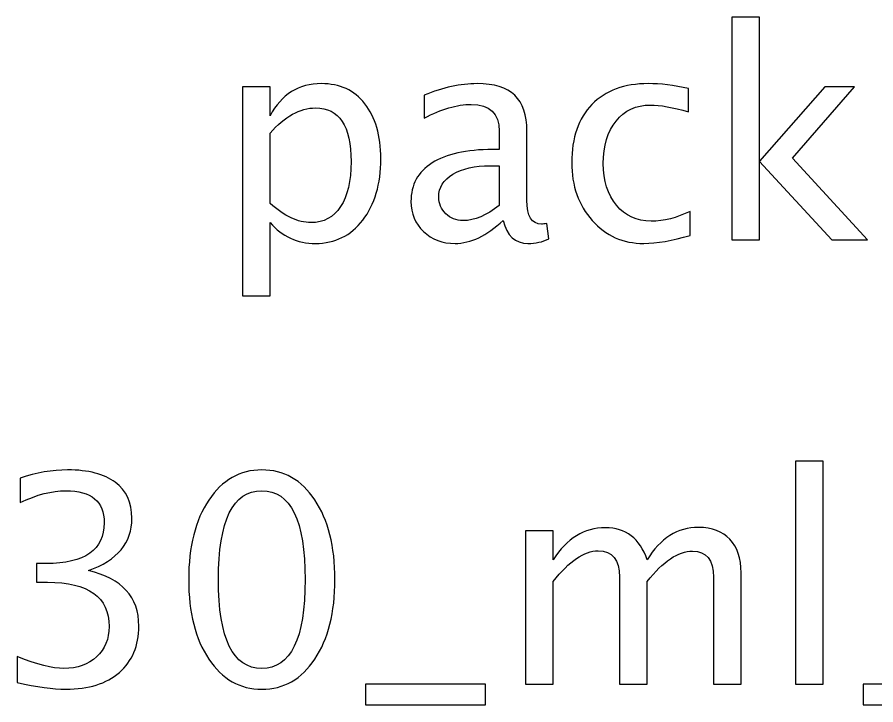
# Model space of a CAD drawing. Header units: centimetres. Extents: x -12.4 to 12.1, y -13.2 to 14.1.
# Drawn here: x -12.359 to -8.586, y 11.127 to 14.15 of the extents above; entities that cross this region are included whole.
import ezdxf

# ---------------------------------------------------------------- set-up
doc = ezdxf.new("R2010")
doc.units = ezdxf.units.CM
doc.header["$MEASUREMENT"] = 0
doc.layers.add('Layer 1', color=7, linetype='Continuous')

msp = doc.modelspace()

# ---------------------------------------------------------------- linework, layer by layer
at = {"layer": 'Layer 1'}
for points, knots in [([(-9.21841, 13.17044), (-9.21841, 13.17044), (-9.21841, 14.14961), (-9.21841, 14.14961), (-9.21841, 14.14961), (-9.21841, 14.14961), (-9.09649, 14.14961), (-9.09649, 14.14961), (-9.09649, 14.14961), (-9.09649, 14.14961), (-9.09649, 13.51694), (-9.09649, 13.51694), (-9.09649, 13.51694), (-9.09649, 13.51694), (-8.81074, 13.84354), (-8.81074, 13.84354), (-8.81074, 13.84354), (-8.81074, 13.84354), (-8.67908, 13.84354), (-8.67908, 13.84354), (-8.67908, 13.84354), (-8.67908, 13.84354), (-8.95213, 13.52943), (-8.95213, 13.52943), (-8.95213, 13.52943), (-8.95213, 13.52943), (-8.62193, 13.17044), (-8.62193, 13.17044), (-8.62193, 13.17044), (-8.62193, 13.17044), (-8.77899, 13.17044), (-8.77899, 13.17044), (-8.77899, 13.17044), (-8.77899, 13.17044), (-9.09649, 13.51567), (-9.09649, 13.51567), (-9.09649, 13.51567), (-9.09649, 13.51567), (-9.09649, 13.17044), (-9.09649, 13.17044), (-9.09649, 13.17044), (-9.09649, 13.17044), (-9.21841, 13.17044), (-9.21841, 13.17044)], [0, 0, 0, 0, 0.0833333, 0.0833333, 0.0833333, 0.0833333, 0.1666667, 0.1666667, 0.1666667, 0.1666667, 0.25, 0.25, 0.25, 0.25, 0.3333333, 0.3333333, 0.3333333, 0.3333333, 0.4166667, 0.4166667, 0.4166667, 0.4166667, 0.5, 0.5, 0.5, 0.5, 0.5833333, 0.5833333, 0.5833333, 0.5833333, 0.6666667, 0.6666667, 0.6666667, 0.6666667, 0.75, 0.75, 0.75, 0.75, 0.8333333, 0.8333333, 0.8333333, 0.8333333, 1, 1, 1, 1]), ([(-11.36936, 12.92533), (-11.36936, 12.92533), (-11.36936, 13.84354), (-11.36936, 13.84354), (-11.36936, 13.84354), (-11.36936, 13.84354), (-11.24744, 13.84354), (-11.24744, 13.84354), (-11.24744, 13.84354), (-11.24744, 13.84354), (-11.24744, 13.71633), (-11.24744, 13.71633), (-11.24744, 13.71633), (-11.19749, 13.81052), (-11.12234, 13.85751), (-11.02223, 13.85751), (-11.02223, 13.85751), (-10.94116, 13.85751), (-10.87745, 13.82809), (-10.83088, 13.76903), (-10.83088, 13.76903), (-10.78431, 13.70998), (-10.76103, 13.62933), (-10.76103, 13.5271), (-10.76103, 13.5271), (-10.76103, 13.41576), (-10.78749, 13.3258), (-10.84019, 13.25765), (-10.84019, 13.25765), (-10.8929, 13.18928), (-10.96232, 13.1552), (-11.04826, 13.1552), (-11.04826, 13.1552), (-11.12806, 13.1552), (-11.19452, 13.18568), (-11.24744, 13.24685), (-11.24744, 13.24685), (-11.24744, 13.24685), (-11.24744, 12.92533), (-11.24744, 12.92533), (-11.24744, 12.92533), (-11.24744, 12.92533), (-11.36936, 12.92533), (-11.36936, 12.92533)], [0, 0, 0, 0, 0.0833333, 0.0833333, 0.0833333, 0.0833333, 0.1666667, 0.1666667, 0.1666667, 0.1666667, 0.25, 0.25, 0.25, 0.25, 0.3333333, 0.3333333, 0.3333333, 0.3333333, 0.4166667, 0.4166667, 0.4166667, 0.4166667, 0.5, 0.5, 0.5, 0.5, 0.5833333, 0.5833333, 0.5833333, 0.5833333, 0.6666667, 0.6666667, 0.6666667, 0.6666667, 0.75, 0.75, 0.75, 0.75, 0.8333333, 0.8333333, 0.8333333, 0.8333333, 1, 1, 1, 1]), ([(-10.22319, 13.25617), (-10.29642, 13.18886), (-10.36691, 13.1552), (-10.43464, 13.1552), (-10.43464, 13.1552), (-10.49031, 13.1552), (-10.53667, 13.17256), (-10.57328, 13.20748), (-10.57328, 13.20748), (-10.61011, 13.24241), (-10.62853, 13.28643), (-10.62853, 13.33956), (-10.62853, 13.33956), (-10.62853, 13.41301), (-10.59763, 13.46953), (-10.53582, 13.5089), (-10.53582, 13.5089), (-10.47401, 13.54827), (-10.38532, 13.56795), (-10.26975, 13.56795), (-10.26975, 13.56795), (-10.26975, 13.56795), (-10.24118, 13.56795), (-10.24118, 13.56795), (-10.24118, 13.56795), (-10.24118, 13.56795), (-10.24118, 13.64902), (-10.24118, 13.64902), (-10.24118, 13.64902), (-10.24118, 13.72712), (-10.28182, 13.76607), (-10.36331, 13.76607), (-10.36331, 13.76607), (-10.42639, 13.76607), (-10.49539, 13.74617), (-10.57011, 13.70638), (-10.57011, 13.70638), (-10.57011, 13.70638), (-10.57011, 13.80671), (-10.57011, 13.80671), (-10.57011, 13.80671), (-10.48798, 13.84058), (-10.41051, 13.85751), (-10.33791, 13.85751), (-10.33791, 13.85751), (-10.26319, 13.85751), (-10.20795, 13.84058), (-10.1726, 13.8065), (-10.1726, 13.8065), (-10.13704, 13.77242), (-10.11926, 13.71993), (-10.11926, 13.64902), (-10.11926, 13.64902), (-10.11926, 13.64902), (-10.11926, 13.34485), (-10.11926, 13.34485), (-10.11926, 13.34485), (-10.11926, 13.27522), (-10.09788, 13.24029), (-10.05491, 13.24029), (-10.05491, 13.24029), (-10.04962, 13.24029), (-10.04179, 13.24114), (-10.03142, 13.24283), (-10.03142, 13.24283), (-10.03142, 13.24283), (-10.02274, 13.1751), (-10.02274, 13.1751), (-10.02274, 13.1751), (-10.05047, 13.16176), (-10.08095, 13.1552), (-10.11439, 13.1552), (-10.11439, 13.1552), (-10.17133, 13.1552), (-10.20752, 13.18886), (-10.22319, 13.25617)], [0, 0, 0, 0, 0.05, 0.05, 0.05, 0.05, 0.1, 0.1, 0.1, 0.1, 0.15, 0.15, 0.15, 0.15, 0.2, 0.2, 0.2, 0.2, 0.25, 0.25, 0.25, 0.25, 0.3, 0.3, 0.3, 0.3, 0.35, 0.35, 0.35, 0.35, 0.4, 0.4, 0.4, 0.4, 0.45, 0.45, 0.45, 0.45, 0.5, 0.5, 0.5, 0.5, 0.55, 0.55, 0.55, 0.55, 0.6, 0.6, 0.6, 0.6, 0.65, 0.65, 0.65, 0.65, 0.7, 0.7, 0.7, 0.7, 0.75, 0.75, 0.75, 0.75, 0.8, 0.8, 0.8, 0.8, 0.85, 0.85, 0.85, 0.85, 0.9, 0.9, 0.9, 0.9, 1, 1, 1, 1]), ([(-9.4015, 13.19076), (-9.48045, 13.16705), (-9.54861, 13.1552), (-9.60597, 13.1552), (-9.60597, 13.1552), (-9.69699, 13.1552), (-9.77234, 13.18886), (-9.83224, 13.25595), (-9.83224, 13.25595), (-9.89214, 13.32326), (-9.9222, 13.40814), (-9.9222, 13.51038), (-9.9222, 13.51038), (-9.9222, 13.6196), (-9.89257, 13.7049), (-9.8333, 13.76586), (-9.8333, 13.76586), (-9.77403, 13.82703), (-9.69127, 13.85751), (-9.58501, 13.85751), (-9.58501, 13.85751), (-9.53273, 13.85751), (-9.47389, 13.85031), (-9.40912, 13.83592), (-9.40912, 13.83592), (-9.40912, 13.83592), (-9.40912, 13.73305), (-9.40912, 13.73305), (-9.40912, 13.73305), (-9.47791, 13.75337), (-9.534, 13.76353), (-9.57718, 13.76353), (-9.57718, 13.76353), (-9.63984, 13.76353), (-9.69, 13.74004), (-9.72747, 13.69326), (-9.72747, 13.69326), (-9.76493, 13.64648), (-9.78377, 13.58404), (-9.78377, 13.50614), (-9.78377, 13.50614), (-9.78377, 13.43058), (-9.7643, 13.36962), (-9.72556, 13.32284), (-9.72556, 13.32284), (-9.68683, 13.27627), (-9.63624, 13.25299), (-9.57337, 13.25299), (-9.57337, 13.25299), (-9.5177, 13.25299), (-9.46055, 13.26738), (-9.4015, 13.29617), (-9.4015, 13.29617), (-9.4015, 13.29617), (-9.4015, 13.19076), (-9.4015, 13.19076)], [0, 0, 0, 0, 0.0666667, 0.0666667, 0.0666667, 0.0666667, 0.1333333, 0.1333333, 0.1333333, 0.1333333, 0.2, 0.2, 0.2, 0.2, 0.2666667, 0.2666667, 0.2666667, 0.2666667, 0.3333333, 0.3333333, 0.3333333, 0.3333333, 0.4, 0.4, 0.4, 0.4, 0.4666667, 0.4666667, 0.4666667, 0.4666667, 0.5333333, 0.5333333, 0.5333333, 0.5333333, 0.6, 0.6, 0.6, 0.6, 0.6666667, 0.6666667, 0.6666667, 0.6666667, 0.7333333, 0.7333333, 0.7333333, 0.7333333, 0.8, 0.8, 0.8, 0.8, 0.8666667, 0.8666667, 0.8666667, 0.8666667, 1, 1, 1, 1]), ([(-11.24744, 13.33088), (-11.18457, 13.27479), (-11.12467, 13.24664), (-11.06773, 13.24664), (-11.06773, 13.24664), (-11.01164, 13.24664), (-10.96825, 13.27014), (-10.93777, 13.31691), (-10.93777, 13.31691), (-10.90708, 13.36369), (-10.89184, 13.42952), (-10.89184, 13.51461), (-10.89184, 13.51461), (-10.89184, 13.67209), (-10.94391, 13.75083), (-11.04805, 13.75083), (-11.04805, 13.75083), (-11.11621, 13.75083), (-11.18267, 13.714), (-11.24744, 13.64013), (-11.24744, 13.64013), (-11.24744, 13.64013), (-11.24744, 13.33088), (-11.24744, 13.33088)], [0, 0, 0, 0, 0.1428571, 0.1428571, 0.1428571, 0.1428571, 0.2857143, 0.2857143, 0.2857143, 0.2857143, 0.4285714, 0.4285714, 0.4285714, 0.4285714, 0.5714286, 0.5714286, 0.5714286, 0.5714286, 0.7142857, 0.7142857, 0.7142857, 0.7142857, 1, 1, 1, 1]), ([(-10.24118, 13.32263), (-10.24118, 13.32263), (-10.24118, 13.49556), (-10.24118, 13.49556), (-10.24118, 13.49556), (-10.24118, 13.49556), (-10.28034, 13.49683), (-10.28034, 13.49683), (-10.28034, 13.49683), (-10.34807, 13.49683), (-10.40268, 13.48434), (-10.44438, 13.45937), (-10.44438, 13.45937), (-10.48587, 13.43418), (-10.50661, 13.40095), (-10.50661, 13.35946), (-10.50661, 13.35946), (-10.50661, 13.33046), (-10.49624, 13.30591), (-10.47571, 13.2858), (-10.47571, 13.2858), (-10.45496, 13.26569), (-10.42977, 13.25553), (-10.39993, 13.25553), (-10.39993, 13.25553), (-10.34913, 13.25553), (-10.29621, 13.27797), (-10.24118, 13.32263)], [0, 0, 0, 0, 0.125, 0.125, 0.125, 0.125, 0.25, 0.25, 0.25, 0.25, 0.375, 0.375, 0.375, 0.375, 0.5, 0.5, 0.5, 0.5, 0.625, 0.625, 0.625, 0.625, 0.75, 0.75, 0.75, 0.75, 1, 1, 1, 1]), ([(-8.93952, 11.21887), (-8.93952, 11.21887), (-8.93952, 12.19804), (-8.93952, 12.19804), (-8.93952, 12.19804), (-8.93952, 12.19804), (-8.8176, 12.19804), (-8.8176, 12.19804), (-8.8176, 12.19804), (-8.8176, 12.19804), (-8.8176, 11.21887), (-8.8176, 11.21887), (-8.8176, 11.21887), (-8.8176, 11.21887), (-8.93952, 11.21887), (-8.93952, 11.21887)], [0, 0, 0, 0, 0.2, 0.2, 0.2, 0.2, 0.4, 0.4, 0.4, 0.4, 0.6, 0.6, 0.6, 0.6, 1, 1, 1, 1]), ([(-12.35878, 11.22522), (-12.35878, 11.22522), (-12.35878, 11.33952), (-12.35878, 11.33952), (-12.35878, 11.33952), (-12.27157, 11.30481), (-12.2032, 11.28745), (-12.15304, 11.28745), (-12.15304, 11.28745), (-12.09398, 11.28745), (-12.04636, 11.30438), (-12.00974, 11.33846), (-12.00974, 11.33846), (-11.97312, 11.37254), (-11.95492, 11.41699), (-11.95492, 11.4716), (-11.95492, 11.4716), (-11.95492, 11.60114), (-12.04509, 11.66591), (-12.22543, 11.66591), (-12.22543, 11.66591), (-12.22543, 11.66591), (-12.27369, 11.66591), (-12.27369, 11.66591), (-12.27369, 11.66591), (-12.27369, 11.66591), (-12.27369, 11.74783), (-12.27369, 11.74783), (-12.27369, 11.74783), (-12.27369, 11.74783), (-12.23093, 11.74846), (-12.23093, 11.74846), (-12.23093, 11.74846), (-12.06139, 11.74846), (-11.97651, 11.80815), (-11.97651, 11.92774), (-11.97651, 11.92774), (-11.97651, 12.02151), (-12.03281, 12.0685), (-12.14521, 12.0685), (-12.14521, 12.0685), (-12.20553, 12.0685), (-12.27242, 12.05114), (-12.34608, 12.01643), (-12.34608, 12.01643), (-12.34608, 12.01643), (-12.34608, 12.12311), (-12.34608, 12.12311), (-12.34608, 12.12311), (-12.2739, 12.14766), (-12.20426, 12.15994), (-12.13738, 12.15994), (-12.13738, 12.15994), (-12.04636, 12.15994), (-11.9763, 12.14174), (-11.92761, 12.10533), (-11.92761, 12.10533), (-11.87893, 12.06914), (-11.85459, 12.01643), (-11.85459, 11.94743), (-11.85459, 11.94743), (-11.85459, 11.83969), (-11.9183, 11.76285), (-12.04594, 11.71713), (-12.04594, 11.71713), (-11.89798, 11.68263), (-11.82411, 11.60156), (-11.82411, 11.47351), (-11.82411, 11.47351), (-11.82411, 11.38715), (-11.85268, 11.3192), (-11.90962, 11.26988), (-11.90962, 11.26988), (-11.96656, 11.22056), (-12.04488, 11.19601), (-12.14436, 11.19601), (-12.14436, 11.19601), (-12.20109, 11.19601), (-12.27242, 11.20575), (-12.35878, 11.22522)], [0, 0, 0, 0, 0.047619, 0.047619, 0.047619, 0.047619, 0.0952381, 0.0952381, 0.0952381, 0.0952381, 0.1428571, 0.1428571, 0.1428571, 0.1428571, 0.1904762, 0.1904762, 0.1904762, 0.1904762, 0.2380952, 0.2380952, 0.2380952, 0.2380952, 0.2857143, 0.2857143, 0.2857143, 0.2857143, 0.3333333, 0.3333333, 0.3333333, 0.3333333, 0.3809524, 0.3809524, 0.3809524, 0.3809524, 0.4285714, 0.4285714, 0.4285714, 0.4285714, 0.4761905, 0.4761905, 0.4761905, 0.4761905, 0.5238095, 0.5238095, 0.5238095, 0.5238095, 0.5714286, 0.5714286, 0.5714286, 0.5714286, 0.6190476, 0.6190476, 0.6190476, 0.6190476, 0.6666667, 0.6666667, 0.6666667, 0.6666667, 0.7142857, 0.7142857, 0.7142857, 0.7142857, 0.7619048, 0.7619048, 0.7619048, 0.7619048, 0.8095238, 0.8095238, 0.8095238, 0.8095238, 0.8571429, 0.8571429, 0.8571429, 0.8571429, 0.9047619, 0.9047619, 0.9047619, 0.9047619, 1, 1, 1, 1]), ([(-11.28394, 11.19601), (-11.38025, 11.19601), (-11.45793, 11.24025), (-11.51677, 11.32851), (-11.51677, 11.32851), (-11.57583, 11.41678), (-11.60525, 11.5332), (-11.60525, 11.67798), (-11.60525, 11.67798), (-11.60525, 11.82276), (-11.57583, 11.93917), (-11.51677, 12.02744), (-11.51677, 12.02744), (-11.45793, 12.1157), (-11.38025, 12.15994), (-11.28394, 12.15994), (-11.28394, 12.15994), (-11.18721, 12.15994), (-11.10953, 12.11591), (-11.05068, 12.02786), (-11.05068, 12.02786), (-10.99205, 11.93981), (-10.96263, 11.82318), (-10.96263, 11.67798), (-10.96263, 11.67798), (-10.96263, 11.5332), (-10.99205, 11.41678), (-11.05068, 11.32851), (-11.05068, 11.32851), (-11.10953, 11.24025), (-11.18721, 11.19601), (-11.28394, 11.19601)], [0, 0, 0, 0, 0.1111111, 0.1111111, 0.1111111, 0.1111111, 0.2222222, 0.2222222, 0.2222222, 0.2222222, 0.3333333, 0.3333333, 0.3333333, 0.3333333, 0.4444444, 0.4444444, 0.4444444, 0.4444444, 0.5555556, 0.5555556, 0.5555556, 0.5555556, 0.6666667, 0.6666667, 0.6666667, 0.6666667, 0.7777778, 0.7777778, 0.7777778, 0.7777778, 1, 1, 1, 1]), ([(-11.28415, 11.28745), (-11.15694, 11.28745), (-11.09344, 11.41763), (-11.09344, 11.67798), (-11.09344, 11.67798), (-11.09344, 11.93833), (-11.15694, 12.0685), (-11.28415, 12.0685), (-11.28415, 12.0685), (-11.41094, 12.0685), (-11.47444, 11.93833), (-11.47444, 11.67798), (-11.47444, 11.67798), (-11.47444, 11.41763), (-11.41094, 11.28745), (-11.28415, 11.28745)], [0, 0, 0, 0, 0.2, 0.2, 0.2, 0.2, 0.4, 0.4, 0.4, 0.4, 0.6, 0.6, 0.6, 0.6, 1, 1, 1, 1]), ([(-10.12528, 11.21887), (-10.12528, 11.21887), (-10.12528, 11.89197), (-10.12528, 11.89197), (-10.12528, 11.89197), (-10.12528, 11.89197), (-10.00336, 11.89197), (-10.00336, 11.89197), (-10.00336, 11.89197), (-10.00336, 11.89197), (-10.00336, 11.76476), (-10.00336, 11.76476), (-10.00336, 11.76476), (-9.94388, 11.85895), (-9.86768, 11.90594), (-9.77434, 11.90594), (-9.77434, 11.90594), (-9.68438, 11.90594), (-9.62321, 11.85895), (-9.59061, 11.76476), (-9.59061, 11.76476), (-9.53282, 11.8598), (-9.45747, 11.90721), (-9.36497, 11.90721), (-9.36497, 11.90721), (-9.30592, 11.90721), (-9.25999, 11.88985), (-9.22718, 11.85493), (-9.22718, 11.85493), (-9.19437, 11.82), (-9.17786, 11.77111), (-9.17786, 11.70824), (-9.17786, 11.70824), (-9.17786, 11.70824), (-9.17786, 11.21887), (-9.17786, 11.21887), (-9.17786, 11.21887), (-9.17786, 11.21887), (-9.29978, 11.21887), (-9.29978, 11.21887), (-9.29978, 11.21887), (-9.29978, 11.21887), (-9.29978, 11.68814), (-9.29978, 11.68814), (-9.29978, 11.68814), (-9.29978, 11.76476), (-9.33026, 11.80307), (-9.39122, 11.80307), (-9.39122, 11.80307), (-9.45451, 11.80307), (-9.52097, 11.75841), (-9.59061, 11.66887), (-9.59061, 11.66887), (-9.59061, 11.66887), (-9.59061, 11.21887), (-9.59061, 11.21887), (-9.59061, 11.21887), (-9.59061, 11.21887), (-9.71253, 11.21887), (-9.71253, 11.21887), (-9.71253, 11.21887), (-9.71253, 11.21887), (-9.71253, 11.68856), (-9.71253, 11.68856), (-9.71253, 11.68856), (-9.71253, 11.76582), (-9.74343, 11.80434), (-9.80545, 11.80434), (-9.80545, 11.80434), (-9.86705, 11.80434), (-9.93309, 11.75947), (-10.00336, 11.66951), (-10.00336, 11.66951), (-10.00336, 11.66951), (-10.00336, 11.21887), (-10.00336, 11.21887), (-10.00336, 11.21887), (-10.00336, 11.21887), (-10.12528, 11.21887), (-10.12528, 11.21887)], [0, 0, 0, 0, 0.047619, 0.047619, 0.047619, 0.047619, 0.0952381, 0.0952381, 0.0952381, 0.0952381, 0.1428571, 0.1428571, 0.1428571, 0.1428571, 0.1904762, 0.1904762, 0.1904762, 0.1904762, 0.2380952, 0.2380952, 0.2380952, 0.2380952, 0.2857143, 0.2857143, 0.2857143, 0.2857143, 0.3333333, 0.3333333, 0.3333333, 0.3333333, 0.3809524, 0.3809524, 0.3809524, 0.3809524, 0.4285714, 0.4285714, 0.4285714, 0.4285714, 0.4761905, 0.4761905, 0.4761905, 0.4761905, 0.5238095, 0.5238095, 0.5238095, 0.5238095, 0.5714286, 0.5714286, 0.5714286, 0.5714286, 0.6190476, 0.6190476, 0.6190476, 0.6190476, 0.6666667, 0.6666667, 0.6666667, 0.6666667, 0.7142857, 0.7142857, 0.7142857, 0.7142857, 0.7619048, 0.7619048, 0.7619048, 0.7619048, 0.8095238, 0.8095238, 0.8095238, 0.8095238, 0.8571429, 0.8571429, 0.8571429, 0.8571429, 0.9047619, 0.9047619, 0.9047619, 0.9047619, 1, 1, 1, 1]), ([(-10.82886, 11.12743), (-10.82886, 11.12743), (-10.82886, 11.21887), (-10.82886, 11.21887), (-10.82886, 11.21887), (-10.82886, 11.21887), (-10.30054, 11.21887), (-10.30054, 11.21887), (-10.30054, 11.21887), (-10.30054, 11.21887), (-10.30054, 11.12743), (-10.30054, 11.12743), (-10.30054, 11.12743), (-10.30054, 11.12743), (-10.82886, 11.12743), (-10.82886, 11.12743)], [0, 0, 0, 0, 0.2, 0.2, 0.2, 0.2, 0.4, 0.4, 0.4, 0.4, 0.6, 0.6, 0.6, 0.6, 1, 1, 1, 1]), ([(-8.64107, 11.12743), (-8.64107, 11.12743), (-8.64107, 11.21887), (-8.64107, 11.21887), (-8.64107, 11.21887), (-8.64107, 11.21887), (-8.11275, 11.21887), (-8.11275, 11.21887), (-8.11275, 11.21887), (-8.11275, 11.21887), (-8.11275, 11.12743), (-8.11275, 11.12743), (-8.11275, 11.12743), (-8.11275, 11.12743), (-8.64107, 11.12743), (-8.64107, 11.12743)], [0, 0, 0, 0, 0.2, 0.2, 0.2, 0.2, 0.4, 0.4, 0.4, 0.4, 0.6, 0.6, 0.6, 0.6, 1, 1, 1, 1])]:
    msp.add_open_spline(points, degree=3, knots=knots, dxfattribs=at)

doc.saveas('drawing.dxf')
